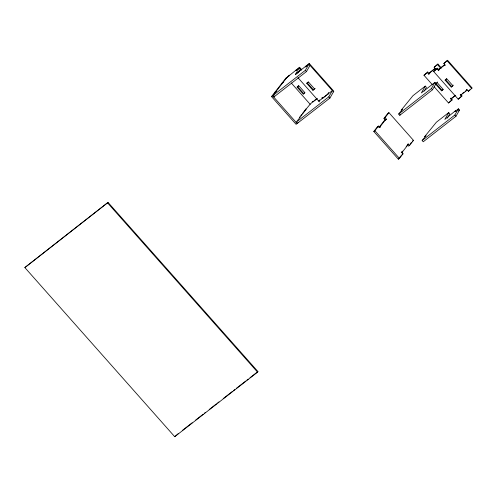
<?xml version="1.0" encoding="UTF-8"?>
<svg xmlns="http://www.w3.org/2000/svg" width="497" height="497" viewBox="0 0 497 497"><rect width="100%" height="100%" fill="white"/><g stroke="black" fill="none" stroke-linecap="round" stroke-linejoin="round"><path stroke-width="0.75" d="M24.85 267.572L108.048 202.416L257.924 371.551L257.57 372.16L174.727 436.708L24.85 267.572L108.048 202.416M288.366 76.364L289.397 75.221M296.187 69.928L295.74 70.711L296.516 70.015M301.629 69.592L299.585 67.281L295.33 74.712L298.722 72.065M298.045 72.593L298.629 72.239M298.206 72.86L300.337 69.145M305.866 66.163L305.419 66.946L306.195 66.25M271.536 96.598L305.357 70.332L309.258 63.517L333.829 91.243L329.927 98.058L296.1 124.325L271.536 96.598L285.576 78.551L286.67 77.781M297.107 87.13L298.803 85.807L304.947 92.74L303.245 94.063L297.107 87.13L298.585 85.633M274.661 95.89L273.735 97.083L306.463 71.58L310.016 65.38M312.924 90.299L314.974 88.36L312.924 90.299L306.786 83.366L308.264 81.868M303.245 94.063L304.729 92.566M312.551 101.351L312.203 101.966L312.88 101.438L313.191 101.786L317.415 98.493M312.861 101.699L310.339 104.003L305.636 109.675M313.191 101.786L313.539 101.171M319.503 99.953L318.794 101.189L332.375 90.609L328.821 96.809L296.088 122.312L300.002 117.466M322.23 97.586L321.882 98.201L322.559 97.673L322.87 98.015L328.3 93.784L328.654 93.169L328.343 92.827M322.87 98.015L323.218 97.406M174.727 436.708L178.125 433.719M432.16 84.496L423.972 75.252L427.718 71.997L429.128 73.587L428.774 74.202L427.364 72.605L427.718 71.997M428.774 74.202L429.458 73.674L429.147 73.326L429.501 72.711L434.931 68.48L435.242 68.828L434.887 69.443L434.583 69.095L434.931 68.48M429.458 73.674L429.806 73.059L429.501 72.711M434.887 69.443L435.571 68.909L434.154 67.319L437.9 64.057L441.485 68.101M424.258 91.063L426.383 87.348L425.277 86.099L421.375 92.914L434.956 82.334L441.92 90.224L441.566 90.839L435.422 83.906L437.472 81.968M460.551 94.362L461.962 95.958L458.215 99.214L433.645 71.487L437.391 68.226L438.808 69.822L438.453 70.437L437.043 68.841L437.391 68.226M434.154 67.319L437.9 64.057M438.453 70.437L439.137 69.909L438.826 69.561L439.18 68.946L444.61 64.716L444.921 65.064L444.567 65.672L444.262 65.331L444.61 64.716M444.567 65.672L445.244 65.144L443.833 63.554L447.58 60.292L472.15 88.019L468.404 91.28L466.994 89.684L466.31 90.212L466.621 90.56L461.185 94.79L460.881 94.449L460.197 94.977L461.614 96.567M436.062 83.583L432.508 89.783L399.781 115.285L398.675 114.037L431.402 88.534L434.956 82.334M443.833 63.554L447.58 60.292M445.101 80.141L446.797 78.818L452.941 85.751L451.245 87.068L445.101 80.141L446.586 78.644M451.245 87.068L453.295 85.136M451.935 100.332L450.524 98.741L450.872 98.126L452.289 99.723L448.536 102.978L434.204 86.807M448.536 102.978L451.152 100.605M450.524 98.741L451.201 98.213L451.506 98.555L454.879 95.592M447.362 118.162L449.847 113.825L448.741 112.577L444.84 119.392L455.376 110.843L456.116 111.676M458.215 99.214L461.962 95.958M461.185 94.79L461.539 94.181M466.31 90.212L466.664 89.597L466.969 89.945L466.621 90.56M455.376 110.843L454.929 111.626L458.42 108.812L459.526 110.061L455.973 116.261L423.245 141.763L422.139 140.514L426.047 135.669L424.649 136.644L436.385 122.206L448.741 112.577M468.404 91.28L469.889 89.783M422.139 140.514L454.867 115.018L458.42 108.812M286.875 77.526L272.629 95.834L297.194 123.56L298.125 122.368M299.393 117.329L299.753 116.87L300.058 117.211L305.903 109.7L305.599 109.352L305.959 108.893M300.766 115.671L301.66 114.515M302.356 113.62L305.17 110.005M401.216 152.846L402.309 152.082L402.005 151.734L401.644 152.2L403.055 153.797L399.451 158.431L398.358 159.195L373.787 131.469L377.391 126.834L378.484 126.07L379.901 127.661L380.261 127.201L379.95 126.853L385.796 119.342L386.107 119.684L386.467 119.224L385.051 117.627L388.921 112.651L413.492 140.378L409.621 145.354L408.528 146.124L407.59 145.062M386.467 119.224L385.374 119.988L383.957 118.398L387.828 113.422L388.921 112.651M373.787 131.469L374.881 130.705L378.484 126.07M385.796 119.342L384.703 120.106L378.857 127.617L379.95 126.853M401.924 110.999L401.191 110.166L412.92 95.728L425.277 86.099M398.675 114.037L402.582 109.185L401.191 110.166M399.781 115.285L400.706 114.093M401.669 152.268L402.564 151.113M406.161 146.491L408.155 144.571L407.851 144.223L408.211 143.763L409.621 145.354M402.309 152.082L408.155 144.571M398.358 159.195L401.06 155.716M410.249 143.913L411.541 142.254M299.585 67.281L285.651 78.476L289.043 75.83M295.839 70.543L299.231 67.896L301.281 70.207M295.678 74.096L309.258 63.517M305.512 66.778L308.91 64.132L333.481 91.858M306.786 83.366L308.482 82.042L314.626 88.975M314.141 100.698L316.825 98.611M328.672 92.908L327.995 93.436L328.3 93.784M423.972 75.252L427.364 72.605M429.147 73.326L434.583 69.095M429.128 73.587L429.806 73.059M433.645 71.487L437.043 68.841M438.826 69.561L444.262 65.331M441.92 90.224L443.051 89.342M441.566 90.839L443.262 89.516L437.124 82.583M451.506 98.555L455.73 95.269M462.744 93.237L463.949 92.299M465.161 91.355L466.969 89.945M458.439 110.906L459.526 110.061M182.387 430.396L192.134 422.804M195.787 419.959L203.099 414.262M204.317 413.311L205.534 412.361M209.194 409.516L216.499 403.819M217.717 402.874L218.941 401.924M223.203 398.6L232.341 391.481M233.559 390.53L234.777 389.586M236.603 388.157L245.742 381.037M246.959 380.093L248.177 379.143M250.003 377.72L257.924 371.551M283.16 82.297L283.464 82.086L281.706 83.527M275.139 91.964L276.537 90.982L275.872 91.659M304.81 110.471L305.903 109.7M383.957 118.398L385.051 117.627M412.398 141.148L413.492 140.378M401.961 154.561L403.055 153.797M447.232 60.907L471.796 88.634M437.553 64.672L440.622 68.139M439.18 68.946L439.485 69.294M445.455 79.526L451.593 86.459M431.402 88.534L432.508 89.783M454.867 115.018L455.973 116.261M384.703 120.106L385.013 120.454M374.881 130.705L399.451 158.431M305.357 70.332L306.463 71.58M328.821 96.809L329.927 98.058M307.134 82.75L313.278 89.684M297.889 77.6L319.385 101.86M297.454 86.515L303.599 93.448M291.279 82.98L310.221 104.358M107.7 203.024L257.57 372.16"/></g></svg>
